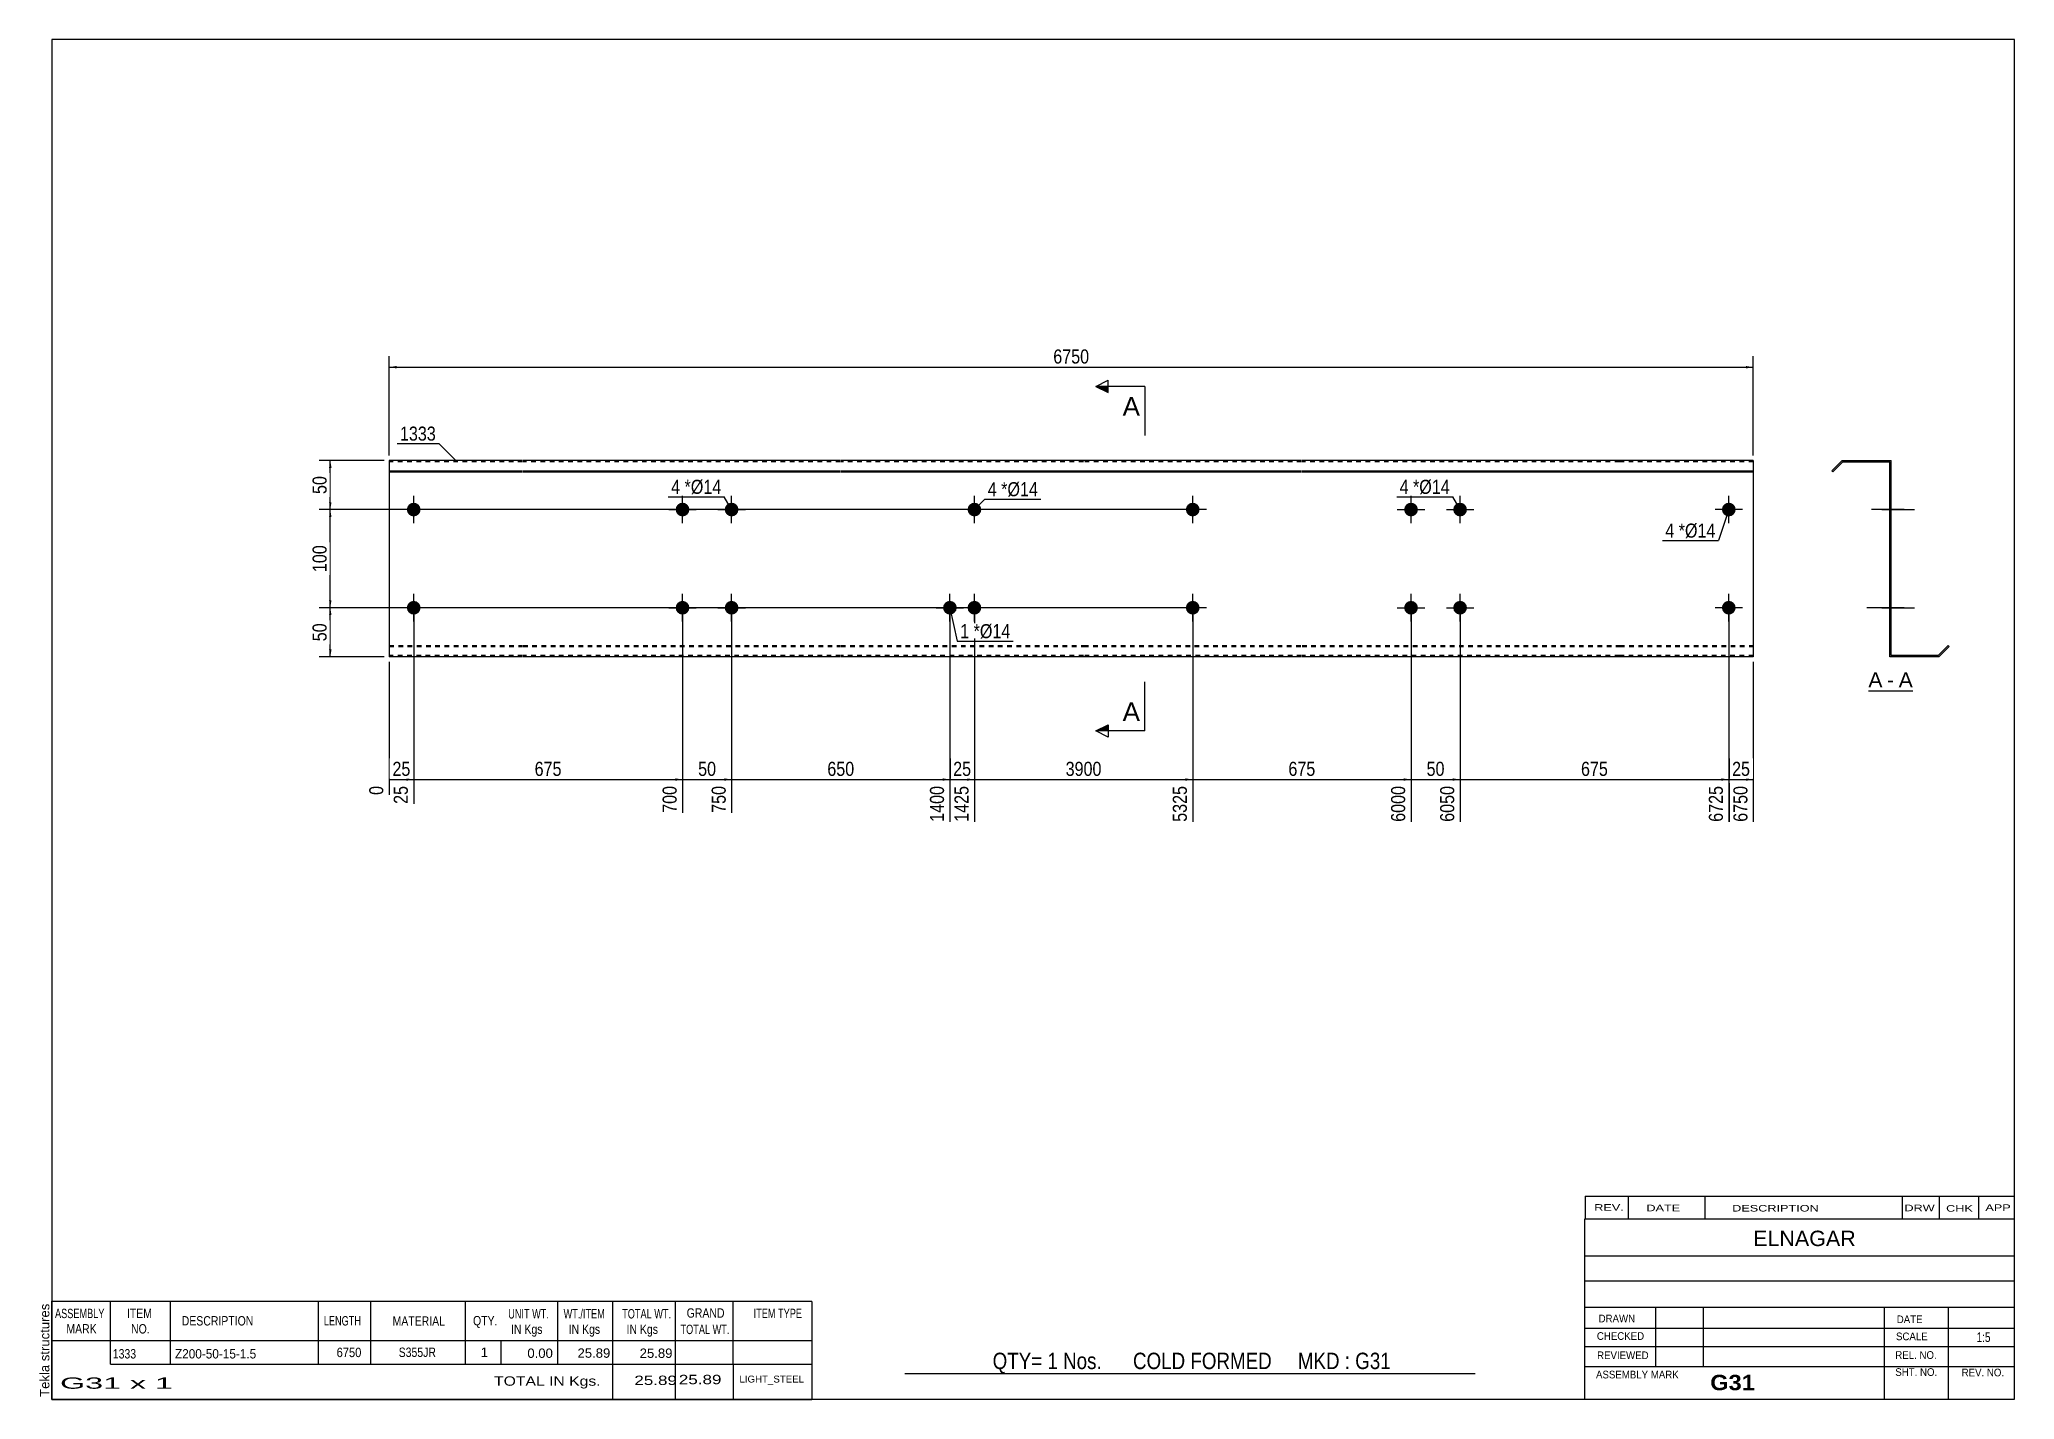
# Model space of a CAD drawing. Header units: millimetres. Extents: x -71 to 331, y -171 to 106.
import ezdxf

# ---------------------------------------------------------------- set-up
doc = ezdxf.new("R2010")
doc.units = ezdxf.units.MM
doc.linetypes.add('DXK_LINE_DOT1', pattern=[1.8814, 0.9407, -0.9407])
doc.styles.add('Arial', font='ARIAL.TTF', dxfattribs={"height": 0.2})
doc.styles.add('Arial Bold', font='ARIALBD.TTF', dxfattribs={"height": 0.2})
doc.styles.add('Arial Narrow', font='ARIALN.TTF', dxfattribs={"height": 0.2})

# ---------------------------------------------------------------- blocks, each defined once
blk = doc.blocks.new('Unknown-629089630-1647')
at = {"color": 5, "linetype": 'Continuous'}
for p, q in [((331.25, 105.75), (-68.75, 105.75)), ((-68.75, 105.75), (-68.75, -171.25)), ((331.25, -171.25), (331.25, 105.75)), ((-68.75, -171.25), (331.25, -171.25))]:
    blk.add_line(p, q, dxfattribs=at)
at = {"color": 174, "linetype": 'Continuous', "style": 'Arial'}
blk.add_text('Tekla structures', height=1.9102, rotation=90, dxfattribs=at).set_placement((-69.25, -170.75))
blk = doc.blocks.new('Unknown-629089630-12 - 1230')
at = {"color": 7, "linetype": 'Continuous'}
blk.add_line((301.48, -26.95), (310.51, -26.95), dxfattribs=at)
at = {"color": 0, "linetype": 'Continuous'}
blk.add_wipeout([(304.32, -26.2), (304.32, -23), (301.48, -23), (301.48, -26.2)], dxfattribs=at)
blk.add_wipeout([(306.7, -26.2), (306.7, -23), (305.28, -23), (305.28, -26.2)], dxfattribs=at)
at = {"color": 96, "linetype": 'Continuous', "style": 'Arial'}
blk.add_text('A', height=3.06, dxfattribs=at).set_placement((301.48, -26.2))
at = {"color": 0, "linetype": 'Continuous'}
blk.add_wipeout([(310.51, -26.2), (310.51, -23), (307.66, -23), (307.66, -26.2)], dxfattribs=at)
at = {"color": 96, "linetype": 'Continuous', "style": 'Arial'}
for s, p in [('A', (307.66, -26.2)), ('-', (305.28, -26.2))]:
    blk.add_text(s, height=3.06, dxfattribs=at).set_placement(p)
blk = doc.blocks.new('Bolt-629089630-1223 - 1203')
at = {"linetype": 'Continuous'}
for points in [[(58.39, 10, -1), (61.19, 10, -1)], [(68.39, 10, -1), (71.19, 10, -1)], [(58.39, -10, -1), (61.19, -10, -1)], [(68.39, -10, -1), (71.19, -10, -1)]]:
    blk.add_hatch(color=3, dxfattribs=at).paths.add_polyline_path(points)
at = {"color": 3, "linetype": 'Continuous'}
for p, q in [((59.79, 7.2), (59.79, 12.8)), ((69.79, 7.2), (69.79, 12.8)), ((56.99, 10), (62.59, 10)), ((66.99, 10), (72.59, 10)), ((59.79, -12.8), (59.79, -7.2)), ((69.79, -12.8), (69.79, -7.2)), ((56.99, -10), (62.59, -10)), ((66.99, -10), (72.59, -10))]:
    blk.add_line(p, q, dxfattribs=at)
blk = doc.blocks.new('Part-629089630-1218 - 1203')
at = {"color": 2, "linetype": 'Continuous'}
for p, q in [((0, 20), (0, -20)), ((27.19, 20), (0, 20)), ((0, 17.88), (27.19, 17.88)), ((0, 17.67), (27.19, 17.67)), ((91.99, 20), (27.29, 20)), ((27.29, 17.88), (91.99, 17.88)), ((27.29, 17.67), (91.99, 17.67)), ((141.48, 20), (92.09, 20)), ((92.09, 17.88), (141.48, 17.88)), ((92.09, 17.67), (141.48, 17.67)), ((185.96, 20), (141.58, 20)), ((141.58, 17.88), (185.96, 17.88)), ((141.58, 17.67), (185.96, 17.67)), ((250.73, 20), (186.06, 20)), ((186.06, 17.88), (250.73, 17.88)), ((186.06, 17.67), (250.73, 17.67)), ((278.02, 20), (250.83, 20)), ((250.83, 17.88), (278.02, 17.88)), ((250.83, 17.67), (278.02, 17.67)), ((278.02, 20), (278.02, -20)), ((27.19, -20), (0, -20)), ((91.99, -20), (27.29, -20)), ((141.48, -20), (92.09, -20)), ((185.96, -20), (141.58, -20)), ((250.73, -20), (186.06, -20)), ((278.02, -20), (250.83, -20))]:
    blk.add_line(p, q, dxfattribs=at)
at = {"color": 7, "linetype": 'DXK_LINE_DOT1'}
for p, q in [((27.19, 19.7), (0, 19.7)), ((91.99, 19.7), (27.29, 19.7)), ((141.48, 19.7), (92.09, 19.7)), ((185.96, 19.7), (141.58, 19.7)), ((250.73, 19.7), (186.06, 19.7)), ((278.02, 19.7), (250.83, 19.7)), ((0, -17.67), (27.19, -17.67)), ((0, -17.88), (27.19, -17.88)), ((27.19, -19.7), (0, -19.7)), ((27.29, -17.67), (91.99, -17.67)), ((27.29, -17.88), (91.99, -17.88)), ((91.99, -19.7), (27.29, -19.7)), ((92.09, -17.67), (141.48, -17.67)), ((92.09, -17.88), (141.48, -17.88)), ((141.48, -19.7), (92.09, -19.7)), ((141.58, -17.67), (185.96, -17.67)), ((141.58, -17.88), (185.96, -17.88)), ((185.96, -19.7), (141.58, -19.7)), ((186.06, -17.67), (250.73, -17.67)), ((186.06, -17.88), (250.73, -17.88)), ((250.73, -19.7), (186.06, -19.7)), ((250.83, -17.67), (278.02, -17.67)), ((250.83, -17.88), (278.02, -17.88)), ((278.02, -19.7), (250.83, -19.7))]:
    blk.add_line(p, q, dxfattribs=at)
blk = doc.blocks.new('Bolt-629089630-1219 - 1203')
at = {"linetype": 'Continuous'}
blk.add_hatch(color=3, dxfattribs=at).paths.add_polyline_path([(112.88, -10, -1), (115.68, -10, -1)])
at = {"color": 3, "linetype": 'Continuous'}
for p, q in [((114.28, -12.8), (114.28, -7.2)), ((111.48, -10), (117.08, -10))]:
    blk.add_line(p, q, dxfattribs=at)
blk = doc.blocks.new('Bolt-629089630-1220 - 1203')
at = {"linetype": 'Continuous'}
for points in [[(206.86, 10, -1), (209.66, 10, -1)], [(216.86, 10, -1), (219.66, 10, -1)], [(206.86, -10, -1), (209.66, -10, -1)], [(216.86, -10, -1), (219.66, -10, -1)]]:
    blk.add_hatch(color=3, dxfattribs=at).paths.add_polyline_path(points)
at = {"color": 3, "linetype": 'Continuous'}
for p, q in [((208.26, 7.2), (208.26, 12.8)), ((218.26, 7.2), (218.26, 12.8)), ((205.46, 10), (211.06, 10)), ((215.46, 10), (221.06, 10)), ((208.26, -12.8), (208.26, -7.2)), ((218.26, -12.8), (218.26, -7.2)), ((205.46, -10), (211.06, -10)), ((215.46, -10), (221.06, -10))]:
    blk.add_line(p, q, dxfattribs=at)
blk = doc.blocks.new('Bolt-629089630-1221 - 1203')
at = {"linetype": 'Continuous'}
for points in [[(162.37, 10, -1), (165.17, 10, -1)], [(271.62, 10, -1), (274.42, 10, -1)]]:
    blk.add_hatch(color=3, dxfattribs=at).paths.add_polyline_path(points)
at = {"color": 3, "linetype": 'Continuous'}
for p, q in [((163.77, 7.2), (163.77, 12.8)), ((273.02, 7.2), (273.02, 12.8)), ((166.57, 10), (160.97, 10)), ((275.82, 10), (270.22, 10))]:
    blk.add_line(p, q, dxfattribs=at)
blk = doc.blocks.new('Bolt-629089630-1222 - 1203')
at = {"linetype": 'Continuous'}
for points in [[(162.37, -10, -1), (165.17, -10, -1)], [(271.62, -10, -1), (274.42, -10, -1)]]:
    blk.add_hatch(color=3, dxfattribs=at).paths.add_polyline_path(points)
at = {"color": 3, "linetype": 'Continuous'}
for p, q in [((163.77, -12.8), (163.77, -7.2)), ((273.02, -12.8), (273.02, -7.2)), ((166.57, -10), (160.97, -10)), ((275.82, -10), (270.22, -10))]:
    blk.add_line(p, q, dxfattribs=at)
blk = doc.blocks.new('Bolt-629089630-1224 - 1203')
at = {"linetype": 'Continuous'}
for points in [[(3.6, 10, -1), (6.4, 10, -1)], [(117.88, 10, -1), (120.68, 10, -1)]]:
    blk.add_hatch(color=3, dxfattribs=at).paths.add_polyline_path(points)
at = {"color": 3, "linetype": 'Continuous'}
for p, q in [((5, 7.2), (5, 12.8)), ((119.28, 7.2), (119.28, 12.8)), ((7.8, 10), (2.2, 10)), ((122.08, 10), (116.48, 10))]:
    blk.add_line(p, q, dxfattribs=at)
blk = doc.blocks.new('Bolt-629089630-1225 - 1203')
at = {"linetype": 'Continuous'}
for points in [[(3.6, -10, -1), (6.4, -10, -1)], [(117.88, -10, -1), (120.68, -10, -1)]]:
    blk.add_hatch(color=3, dxfattribs=at).paths.add_polyline_path(points)
at = {"color": 3, "linetype": 'Continuous'}
for p, q in [((5, -12.8), (5, -7.2)), ((119.28, -12.8), (119.28, -7.2)), ((7.8, -10), (2.2, -10)), ((122.08, -10), (116.48, -10))]:
    blk.add_line(p, q, dxfattribs=at)
blk = doc.blocks.new('Part-629089630-1232 - 1230')
at = {"color": 2, "linetype": 'Continuous'}
for p, q in [((296.14, 20), (294.02, 17.88)), ((294.02, 17.88), (294.23, 17.67)), ((294.23, 17.67), (296.27, 19.7)), ((296.14, 20), (306.14, 20)), ((296.27, 19.7), (305.84, 19.7)), ((305.84, -20), (305.84, 19.7)), ((306.14, -19.7), (306.14, 20)), ((315.84, -20), (305.84, -20)), ((315.72, -19.7), (306.14, -19.7)), ((315.72, -19.7), (317.75, -17.67)), ((315.84, -20), (317.96, -17.88)), ((317.96, -17.88), (317.75, -17.67))]:
    blk.add_line(p, q, dxfattribs=at)
blk = doc.blocks.new('Bolt-629089630-1233 - 1230')
at = {"linetype": 'Continuous'}
blk.add_hatch(color=3, dxfattribs=at).paths.add_polyline_path([(305.84, -8.6), (305.84, -11.4), (306.14, -11.4), (306.14, -8.6)])
at = {"color": 3, "linetype": 'Continuous'}
for p, q in [((307.74, -10), (301.14, -10)), ((306.14, -8.6), (305.84, -8.6)), ((306.14, -11.4), (305.84, -11.4))]:
    blk.add_line(p, q, dxfattribs=at)
blk = doc.blocks.new('Bolt-629089630-1234 - 1230')
at = {"linetype": 'Continuous'}
for points in [[(305.84, 11.4), (305.84, 8.6), (306.14, 8.6), (306.14, 11.4)], [(305.84, 11.4), (305.84, 8.6), (306.14, 8.6), (306.14, 11.4)], [(305.84, -8.6), (305.84, -11.4), (306.14, -11.4), (306.14, -8.6)], [(305.84, -8.6), (305.84, -11.4), (306.14, -11.4), (306.14, -8.6)]]:
    blk.add_hatch(color=3, dxfattribs=at).paths.add_polyline_path(points)
at = {"color": 3, "linetype": 'Continuous'}
for p, q in [((308.74, 10), (302.14, 10)), ((308.74, 10), (302.14, 10)), ((306.14, 11.4), (305.84, 11.4)), ((306.14, 11.4), (305.84, 11.4)), ((306.14, 8.6), (305.84, 8.6)), ((306.14, 8.6), (305.84, 8.6)), ((308.74, -10), (302.14, -10)), ((308.74, -10), (302.14, -10)), ((306.14, -8.6), (305.84, -8.6)), ((306.14, -8.6), (305.84, -8.6)), ((306.14, -11.4), (305.84, -11.4)), ((306.14, -11.4), (305.84, -11.4))]:
    blk.add_line(p, q, dxfattribs=at)
blk = doc.blocks.new('Bolt-629089630-1235 - 1230')
at = {"linetype": 'Continuous'}
blk.add_hatch(color=3, dxfattribs=at).paths.add_polyline_path([(305.84, 11.4), (305.84, 8.6), (306.14, 8.6), (306.14, 11.4)])
blk.add_hatch(color=3, dxfattribs=at).paths.add_polyline_path([(305.84, 11.4), (305.84, 8.6), (306.14, 8.6), (306.14, 11.4)])
at = {"color": 3, "linetype": 'Continuous'}
for p, q in [((304.24, 10), (310.84, 10)), ((304.24, 10), (310.84, 10)), ((305.84, 11.4), (306.14, 11.4)), ((305.84, 11.4), (306.14, 11.4)), ((305.84, 8.6), (306.14, 8.6)), ((305.84, 8.6), (306.14, 8.6))]:
    blk.add_line(p, q, dxfattribs=at)
blk = doc.blocks.new('Bolt-629089630-1236 - 1230')
at = {"linetype": 'Continuous'}
blk.add_hatch(color=3, dxfattribs=at).paths.add_polyline_path([(305.84, -8.6), (305.84, -11.4), (306.14, -11.4), (306.14, -8.6)])
blk.add_hatch(color=3, dxfattribs=at).paths.add_polyline_path([(305.84, -8.6), (305.84, -11.4), (306.14, -11.4), (306.14, -8.6)])
at = {"color": 3, "linetype": 'Continuous'}
for p, q in [((304.24, -10), (310.84, -10)), ((304.24, -10), (310.84, -10)), ((305.84, -8.6), (306.14, -8.6)), ((305.84, -8.6), (306.14, -8.6)), ((305.84, -11.4), (306.14, -11.4)), ((305.84, -11.4), (306.14, -11.4))]:
    blk.add_line(p, q, dxfattribs=at)
blk = doc.blocks.new('Bolt-629089630-1237 - 1230')
at = {"linetype": 'Continuous'}
for points in [[(305.84, 11.4), (305.84, 8.6), (306.14, 8.6), (306.14, 11.4)], [(305.84, 11.4), (305.84, 8.6), (306.14, 8.6), (306.14, 11.4)], [(305.84, -8.6), (305.84, -11.4), (306.14, -11.4), (306.14, -8.6)], [(305.84, -8.6), (305.84, -11.4), (306.14, -11.4), (306.14, -8.6)]]:
    blk.add_hatch(color=3, dxfattribs=at).paths.add_polyline_path(points)
at = {"color": 3, "linetype": 'Continuous'}
for p, q in [((308.74, 10), (302.14, 10)), ((308.74, 10), (302.14, 10)), ((306.14, 11.4), (305.84, 11.4)), ((306.14, 11.4), (305.84, 11.4)), ((306.14, 8.6), (305.84, 8.6)), ((306.14, 8.6), (305.84, 8.6)), ((308.74, -10), (302.14, -10)), ((308.74, -10), (302.14, -10)), ((306.14, -8.6), (305.84, -8.6)), ((306.14, -8.6), (305.84, -8.6)), ((306.14, -11.4), (305.84, -11.4)), ((306.14, -11.4), (305.84, -11.4))]:
    blk.add_line(p, q, dxfattribs=at)
blk = doc.blocks.new('Bolt-629089630-1238 - 1230')
at = {"linetype": 'Continuous'}
blk.add_hatch(color=3, dxfattribs=at).paths.add_polyline_path([(305.84, 11.4), (305.84, 8.6), (306.14, 8.6), (306.14, 11.4)])
blk.add_hatch(color=3, dxfattribs=at).paths.add_polyline_path([(305.84, 11.4), (305.84, 8.6), (306.14, 8.6), (306.14, 11.4)])
at = {"color": 3, "linetype": 'Continuous'}
for p, q in [((304.24, 10), (310.84, 10)), ((304.24, 10), (310.84, 10)), ((305.84, 11.4), (306.14, 11.4)), ((305.84, 11.4), (306.14, 11.4)), ((305.84, 8.6), (306.14, 8.6)), ((305.84, 8.6), (306.14, 8.6))]:
    blk.add_line(p, q, dxfattribs=at)
blk = doc.blocks.new('Bolt-629089630-1239 - 1230')
at = {"linetype": 'Continuous'}
blk.add_hatch(color=3, dxfattribs=at).paths.add_polyline_path([(305.84, -8.6), (305.84, -11.4), (306.14, -11.4), (306.14, -8.6)])
blk.add_hatch(color=3, dxfattribs=at).paths.add_polyline_path([(305.84, -8.6), (305.84, -11.4), (306.14, -11.4), (306.14, -8.6)])
at = {"color": 3, "linetype": 'Continuous'}
for p, q in [((304.24, -10), (310.84, -10)), ((304.24, -10), (310.84, -10)), ((305.84, -8.6), (306.14, -8.6)), ((305.84, -8.6), (306.14, -8.6)), ((305.84, -11.4), (306.14, -11.4)), ((305.84, -11.4), (306.14, -11.4))]:
    blk.add_line(p, q, dxfattribs=at)
blk = doc.blocks.new('StraightDimension-629089630-1249 - 1203')
at = {"linetype": 'Continuous'}
blk.add_hatch(color=7, dxfattribs=at).paths.add_polyline_path([(276.52, -44.75), (278.02, -45), (276.52, -45.25)])
at = {"color": 7, "linetype": 'Continuous'}
for p, q in [((273.02, -11), (273.02, -53.61)), ((278.02, -21), (278.02, -53.61)), ((273.02, -45), (278.02, -45))]:
    blk.add_line(p, q, dxfattribs=at)
at = {"color": 0}
blk.add_wipeout([(277.95, -44.85), (277.95, -40.65), (273.09, -40.65), (273.09, -44.85)], dxfattribs=at)
at = {"color": 0, "linetype": 'Continuous'}
blk.add_wipeout([(277.42, -45.7), (273.22, -45.7), (273.22, -54.21), (277.42, -54.21)], dxfattribs=at)
at = {"color": 3, "style": 'Arial Narrow'}
blk.add_text('25', height=2.863, dxfattribs=at).set_placement((273.69, -44.25))
at = {"color": 3, "linetype": 'Continuous', "style": 'Arial Narrow'}
blk.add_text('6750', height=2.863, rotation=90.0002, dxfattribs=at).set_placement((276.82, -53.61))
blk = doc.blocks.new('StraightDimension-629089630-1250 - 1203')
at = {"linetype": 'Continuous'}
blk.add_hatch(color=7, dxfattribs=at).paths.add_polyline_path([(271.52, -44.75), (273.02, -45), (271.52, -45.25)])
at = {"color": 7, "linetype": 'Continuous'}
for p, q in [((218.26, -11), (218.26, -53.61)), ((273.02, -11), (273.02, -53.61)), ((218.26, -45), (273.02, -45))]:
    blk.add_line(p, q, dxfattribs=at)
at = {"color": 0}
blk.add_wipeout([(248.98, -44.85), (248.98, -40.65), (242.3, -40.65), (242.3, -44.85)], dxfattribs=at)
at = {"color": 0, "linetype": 'Continuous'}
blk.add_wipeout([(272.42, -45.7), (268.22, -45.7), (268.22, -54.21), (272.42, -54.21)], dxfattribs=at)
at = {"color": 3, "style": 'Arial Narrow'}
blk.add_text('675', height=2.863, dxfattribs=at).set_placement((242.9, -44.25))
at = {"color": 3, "linetype": 'Continuous', "style": 'Arial Narrow'}
blk.add_text('6725', height=2.863, rotation=90.0002, dxfattribs=at).set_placement((271.82, -53.61))
blk = doc.blocks.new('StraightDimension-629089630-1251 - 1203')
at = {"linetype": 'Continuous'}
blk.add_hatch(color=7, dxfattribs=at).paths.add_polyline_path([(216.76, -44.75), (218.26, -45), (216.76, -45.25)])
at = {"color": 7, "linetype": 'Continuous'}
for p, q in [((208.26, -11), (208.26, -53.61)), ((218.26, -11), (218.26, -53.61)), ((208.26, -45), (218.26, -45))]:
    blk.add_line(p, q, dxfattribs=at)
at = {"color": 0}
blk.add_wipeout([(215.69, -44.85), (215.69, -40.65), (210.83, -40.65), (210.83, -44.85)], dxfattribs=at)
at = {"color": 0, "linetype": 'Continuous'}
blk.add_wipeout([(217.66, -45.7), (213.46, -45.7), (213.46, -54.21), (217.66, -54.21)], dxfattribs=at)
at = {"color": 3, "style": 'Arial Narrow'}
blk.add_text('50', height=2.863, dxfattribs=at).set_placement((211.43, -44.25))
at = {"color": 3, "linetype": 'Continuous', "style": 'Arial Narrow'}
blk.add_text('6050', height=2.863, rotation=90.0002, dxfattribs=at).set_placement((217.06, -53.61))
blk = doc.blocks.new('StraightDimension-629089630-1252 - 1203')
at = {"linetype": 'Continuous'}
blk.add_hatch(color=7, dxfattribs=at).paths.add_polyline_path([(206.76, -44.75), (208.26, -45), (206.76, -45.25)])
at = {"color": 7, "linetype": 'Continuous'}
for p, q in [((163.77, -11), (163.77, -53.61)), ((208.26, -11), (208.26, -53.61)), ((163.77, -45), (208.26, -45))]:
    blk.add_line(p, q, dxfattribs=at)
at = {"color": 0}
blk.add_wipeout([(189.36, -44.85), (189.36, -40.65), (182.67, -40.65), (182.67, -44.85)], dxfattribs=at)
at = {"color": 0, "linetype": 'Continuous'}
blk.add_wipeout([(207.66, -45.7), (203.46, -45.7), (203.46, -54.21), (207.66, -54.21)], dxfattribs=at)
at = {"color": 3, "style": 'Arial Narrow'}
blk.add_text('675', height=2.863, dxfattribs=at).set_placement((183.27, -44.25))
at = {"color": 3, "linetype": 'Continuous', "style": 'Arial Narrow'}
blk.add_text('6000', height=2.863, rotation=90.0002, dxfattribs=at).set_placement((207.06, -53.61))
blk = doc.blocks.new('StraightDimension-629089630-1253 - 1203')
at = {"linetype": 'Continuous'}
blk.add_hatch(color=7, dxfattribs=at).paths.add_polyline_path([(162.27, -44.75), (163.77, -45), (162.27, -45.25)])
at = {"color": 7, "linetype": 'Continuous'}
for p, q in [((119.28, -11), (119.28, -53.61)), ((163.77, -11), (163.77, -53.61)), ((119.28, -45), (163.77, -45))]:
    blk.add_line(p, q, dxfattribs=at)
at = {"color": 0}
blk.add_wipeout([(145.78, -44.85), (145.78, -40.65), (137.27, -40.65), (137.27, -44.85)], dxfattribs=at)
at = {"color": 0, "linetype": 'Continuous'}
blk.add_wipeout([(163.17, -45.7), (158.97, -45.7), (158.97, -54.21), (163.17, -54.21)], dxfattribs=at)
at = {"color": 3, "style": 'Arial Narrow'}
blk.add_text('3900', height=2.863, dxfattribs=at).set_placement((137.87, -44.25))
at = {"color": 3, "linetype": 'Continuous', "style": 'Arial Narrow'}
blk.add_text('5325', height=2.863, rotation=90.0002, dxfattribs=at).set_placement((162.57, -53.61))
blk = doc.blocks.new('StraightDimension-629089630-1254 - 1203')
at = {"linetype": 'Continuous'}
blk.add_hatch(color=7, dxfattribs=at).paths.add_polyline_path([(117.78, -44.75), (119.28, -45), (117.78, -45.25)])
at = {"color": 7, "linetype": 'Continuous'}
for p, q in [((114.28, -11), (114.28, -53.61)), ((119.28, -11), (119.28, -53.61)), ((114.28, -45), (119.28, -45))]:
    blk.add_line(p, q, dxfattribs=at)
at = {"color": 0}
blk.add_wipeout([(119.21, -44.85), (119.21, -40.65), (114.35, -40.65), (114.35, -44.85)], dxfattribs=at)
at = {"color": 0, "linetype": 'Continuous'}
blk.add_wipeout([(118.68, -45.7), (114.48, -45.7), (114.48, -54.21), (118.68, -54.21)], dxfattribs=at)
at = {"color": 3, "style": 'Arial Narrow'}
blk.add_text('25', height=2.863, dxfattribs=at).set_placement((114.95, -44.25))
at = {"color": 3, "linetype": 'Continuous', "style": 'Arial Narrow'}
blk.add_text('1425', height=2.863, rotation=90.0002, dxfattribs=at).set_placement((118.08, -53.61))
blk = doc.blocks.new('StraightDimension-629089630-1255 - 1203')
at = {"linetype": 'Continuous'}
blk.add_hatch(color=7, dxfattribs=at).paths.add_polyline_path([(112.78, -44.75), (114.28, -45), (112.78, -45.25)])
at = {"color": 7, "linetype": 'Continuous'}
for p, q in [((69.79, -11), (69.79, -51.78)), ((114.28, -11), (114.28, -53.61)), ((69.79, -45), (114.28, -45))]:
    blk.add_line(p, q, dxfattribs=at)
at = {"color": 0}
blk.add_wipeout([(95.38, -44.85), (95.38, -40.65), (88.7, -40.65), (88.7, -44.85)], dxfattribs=at)
at = {"color": 0, "linetype": 'Continuous'}
blk.add_wipeout([(113.68, -45.7), (109.48, -45.7), (109.48, -54.21), (113.68, -54.21)], dxfattribs=at)
at = {"color": 3, "style": 'Arial Narrow'}
blk.add_text('650', height=2.863, dxfattribs=at).set_placement((89.3, -44.25))
at = {"color": 3, "linetype": 'Continuous', "style": 'Arial Narrow'}
blk.add_text('1400', height=2.863, rotation=90.0002, dxfattribs=at).set_placement((113.08, -53.61))
blk = doc.blocks.new('StraightDimension-629089630-1256 - 1203')
at = {"linetype": 'Continuous'}
blk.add_hatch(color=7, dxfattribs=at).paths.add_polyline_path([(68.29, -44.75), (69.79, -45), (68.29, -45.25)])
at = {"color": 7, "linetype": 'Continuous'}
for p, q in [((59.79, -11), (59.79, -51.78)), ((69.79, -11), (69.79, -51.78)), ((59.79, -45), (69.79, -45))]:
    blk.add_line(p, q, dxfattribs=at)
at = {"color": 0}
blk.add_wipeout([(67.22, -44.85), (67.22, -40.65), (62.37, -40.65), (62.37, -44.85)], dxfattribs=at)
at = {"color": 0, "linetype": 'Continuous'}
blk.add_wipeout([(69.19, -45.7), (64.99, -45.7), (64.99, -52.38), (69.19, -52.38)], dxfattribs=at)
at = {"color": 3, "style": 'Arial Narrow'}
blk.add_text('50', height=2.863, dxfattribs=at).set_placement((62.97, -44.25))
at = {"color": 3, "linetype": 'Continuous', "style": 'Arial Narrow'}
blk.add_text('750', height=2.863, rotation=90.0002, dxfattribs=at).set_placement((68.59, -51.78))
blk = doc.blocks.new('StraightDimension-629089630-1257 - 1203')
at = {"linetype": 'Continuous'}
blk.add_hatch(color=7, dxfattribs=at).paths.add_polyline_path([(58.29, -44.75), (59.79, -45), (58.29, -45.25)])
at = {"color": 7, "linetype": 'Continuous'}
for p, q in [((5, -11), (5, -49.96)), ((59.79, -11), (59.79, -51.78)), ((5, -45), (59.79, -45))]:
    blk.add_line(p, q, dxfattribs=at)
at = {"color": 0}
blk.add_wipeout([(35.74, -44.85), (35.74, -40.65), (29.05, -40.65), (29.05, -44.85)], dxfattribs=at)
at = {"color": 0, "linetype": 'Continuous'}
blk.add_wipeout([(59.19, -45.7), (54.99, -45.7), (54.99, -52.38), (59.19, -52.38)], dxfattribs=at)
at = {"color": 3, "style": 'Arial Narrow'}
blk.add_text('675', height=2.863, dxfattribs=at).set_placement((29.65, -44.25))
at = {"color": 3, "linetype": 'Continuous', "style": 'Arial Narrow'}
blk.add_text('700', height=2.863, rotation=90.0002, dxfattribs=at).set_placement((58.59, -51.78))
blk = doc.blocks.new('StraightDimension-629089630-1258 - 1203')
at = {"linetype": 'Continuous'}
blk.add_hatch(color=7, dxfattribs=at).paths.add_polyline_path([(3.5, -44.75), (5, -45), (3.5, -45.25)])
at = {"color": 7, "linetype": 'Continuous'}
for p, q in [((5, -11), (5, -49.96)), ((0, -21), (0, -48.13)), ((0, -45), (5, -45))]:
    blk.add_line(p, q, dxfattribs=at)
at = {"color": 0}
blk.add_wipeout([(4.93, -44.85), (4.93, -40.65), (0.07, -40.65), (0.07, -44.85)], dxfattribs=at)
at = {"color": 0, "linetype": 'Continuous'}
blk.add_wipeout([(4.4, -45.7), (0.2, -45.7), (0.2, -50.56), (4.4, -50.56)], dxfattribs=at)
blk.add_wipeout([(-0.6, -45.7), (-4.8, -45.7), (-4.8, -48.73), (-0.6, -48.73)], dxfattribs=at)
at = {"color": 3, "style": 'Arial Narrow'}
blk.add_text('25', height=2.863, dxfattribs=at).set_placement((0.67, -44.25))
at = {"color": 3, "linetype": 'Continuous', "style": 'Arial Narrow'}
for s, height, p in [('0', 2.86, (-1.2, -48.13)), ('25', 2.863, (3.8, -49.96))]:
    blk.add_text(s, height=height, rotation=90.0002, dxfattribs=at).set_placement(p)
blk = doc.blocks.new('StraightDimension-629089630-1298 - 1203')
at = {"linetype": 'Continuous'}
for points in [[(-12.25, 18.5), (-12, 20), (-11.75, 18.5)], [(-11.75, 11.5), (-12, 10), (-12.25, 11.5)]]:
    blk.add_hatch(color=7, dxfattribs=at).paths.add_polyline_path(points)
at = {"color": 7, "linetype": 'Continuous'}
for p, q in [((-1, 20), (-14.25, 20)), ((-12, 10), (-12, 20)), ((162.77, 10), (-14.25, 10))]:
    blk.add_line(p, q, dxfattribs=at)
at = {"color": 0}
blk.add_wipeout([(-12.15, 17.43), (-16.35, 17.43), (-16.35, 12.57), (-12.15, 12.57)], dxfattribs=at)
at = {"color": 3, "style": 'Arial Narrow'}
blk.add_text('50', height=2.863, rotation=90.0002, dxfattribs=at).set_placement((-12.75, 13.17))
blk = doc.blocks.new('StraightDimension-629089630-1299 - 1203')
at = {"linetype": 'Continuous'}
for points in [[(-12.25, 8.5), (-12, 10), (-11.75, 8.5)], [(-11.75, -8.5), (-12, -10), (-12.25, -8.5)]]:
    blk.add_hatch(color=7, dxfattribs=at).paths.add_polyline_path(points)
at = {"color": 7, "linetype": 'Continuous'}
for p, q in [((162.77, 10), (-14.25, 10)), ((-12, -10), (-12, 10)), ((162.77, -10), (-14.25, -10))]:
    blk.add_line(p, q, dxfattribs=at)
at = {"color": 0}
blk.add_wipeout([(-12.15, 3.34), (-16.35, 3.34), (-16.35, -3.34), (-12.15, -3.34)], dxfattribs=at)
at = {"color": 3, "style": 'Arial Narrow'}
blk.add_text('100', height=2.863, rotation=90.0002, dxfattribs=at).set_placement((-12.75, -2.74))
blk = doc.blocks.new('StraightDimension-629089630-1300 - 1203')
at = {"linetype": 'Continuous'}
for points in [[(-12.25, -11.5), (-12, -10), (-11.75, -11.5)], [(-11.75, -18.5), (-12, -20), (-12.25, -18.5)]]:
    blk.add_hatch(color=7, dxfattribs=at).paths.add_polyline_path(points)
at = {"color": 7, "linetype": 'Continuous'}
for p, q in [((162.77, -10), (-14.25, -10)), ((-12, -20), (-12, -10)), ((-1, -20), (-14.25, -20))]:
    blk.add_line(p, q, dxfattribs=at)
at = {"color": 0}
blk.add_wipeout([(-12.15, -12.57), (-16.35, -12.57), (-16.35, -17.43), (-12.15, -17.43)], dxfattribs=at)
at = {"color": 3, "style": 'Arial Narrow'}
blk.add_text('50', height=2.863, rotation=90.0002, dxfattribs=at).set_placement((-12.75, -16.83))
blk = doc.blocks.new('StraightDimension-629089630-1320 - 1203')
at = {"linetype": 'Continuous'}
for points in [[(1.5, 38.75), (0, 39), (1.5, 39.25)], [(276.52, 39.25), (278.02, 39), (276.52, 38.75)]]:
    blk.add_hatch(color=7, dxfattribs=at).paths.add_polyline_path(points)
at = {"color": 7, "linetype": 'Continuous'}
for p, q in [((0, 21), (0, 41.25)), ((278.02, 21), (278.02, 41.25)), ((0, 39), (278.02, 39))]:
    blk.add_line(p, q, dxfattribs=at)
at = {"color": 0}
blk.add_wipeout([(143.27, 39.15), (143.27, 43.35), (134.75, 43.35), (134.75, 39.15)], dxfattribs=at)
at = {"color": 3, "style": 'Arial Narrow'}
blk.add_text('6750', height=2.863, dxfattribs=at).set_placement((135.35, 39.75))
blk = doc.blocks.new('CBS_NAME_BLOG-629089630-1671')
at = {"color": 7, "linetype": 'Continuous'}
for p, q in [((243.66, -134.5), (331.18, -134.5)), ((243.66, -171.21), (243.66, -134.5)), ((243.66, -142.04), (331.18, -142.04)), ((243.73, -147.09), (331.25, -147.09)), ((243.66, -152.46), (331.18, -152.46)), ((258.18, -164.57), (258.18, -152.47)), ((267.87, -164.54), (267.87, -152.47)), ((304.78, -171.21), (304.78, -152.48)), ((317.83, -171.21), (317.83, -152.47)), ((243.67, -156.76), (331.25, -156.74)), ((243.66, -160.51), (331.18, -160.51)), ((243.66, -164.55), (331.18, -164.55)), ((243.66, -171.25), (331.25, -171.25))]:
    blk.add_line(p, q, dxfattribs=at)
at = {"color": 3, "linetype": 'Continuous', "style": 'Arial'}
blk.add_text('ELNAGAR', height=3.133, dxfattribs=at).set_placement((277.98, -140.03))
at = {"color": 3, "linetype": 'Continuous'}
for s, height, style, width, p in [('DRAWN', 1.566, 'Arial', 0.9, (246.49, -155.57)), ('DATE', 1.566, 'Arial', 0.9, (307.25, -155.73)), ('CHECKED', 1.566, 'Arial', 0.9, (246.14, -159.14)), ('SCALE', 1.566, 'Arial', 0.9, (307.1, -159.21)), ('1:5', 1.957, 'Arial Narrow', 0.9, (323.55, -159.57)), ('REVIEWED', 1.566, 'Arial', 0.9, (246.18, -163.06)), ('SHT. NO.', 1.566, 'Arial', 0.9, (306.96, -166.48)), ('REL. NO.', 1.566, 'Arial', 0.9, (306.96, -163.01)), ('REV. NO.', 1.566, 'Arial', 0.9, (320.48, -166.57)), ('ASSEMBLY MARK', 1.5663, 'Arial', 0.9, (245.96, -166.99)), ('G31', 3.131, 'Arial Bold', 1.1, (269.24, -169.39))]:
    blk.add_text(s, height=height, dxfattribs=dict(at, style=style, width=width)).set_placement(p)
blk = doc.blocks.new('CBS_BOM-629089630-1669')
at = {"color": 7, "linetype": 'Continuous'}
for p, q in [((-68.78, -159.28), (-68.78, -151.28)), ((-68.78, -151.28), (86.14, -151.28)), ((-56.78, -159.28), (-56.78, -151.28)), ((-44.59, -159.28), (-44.59, -151.28)), ((-14.43, -159.28), (-14.43, -151.28)), ((-3.75, -159.28), (-3.75, -151.28)), ((15.57, -159.28), (15.57, -151.28)), ((34.37, -159.28), (34.37, -151.28)), ((45.58, -159.28), (45.58, -151.28)), ((58.37, -159.28), (58.37, -151.28)), ((70.12, -159.28), (70.12, -151.28)), ((86.14, -151.29), (86.14, -159.27)), ((-68.78, -159.28), (86.14, -159.28)), ((-68.78, -164.08), (-68.78, -159.28)), ((-56.78, -164.08), (-56.78, -159.28)), ((-44.59, -164.08), (-44.59, -159.28)), ((-14.43, -164.08), (-14.43, -159.28)), ((-3.75, -164.08), (-3.75, -159.28)), ((15.57, -164.08), (15.57, -159.28)), ((22.83, -164.08), (22.83, -159.28)), ((34.37, -164.08), (34.37, -159.28)), ((45.58, -164.08), (45.58, -159.28)), ((58.37, -164.08), (58.37, -159.28)), ((70.14, -164.08), (70.14, -159.28)), ((86.14, -159.28), (86.14, -164.08)), ((-68.78, -171.28), (-68.78, -164.1)), ((-56.78, -164.08), (86.14, -164.08)), ((45.58, -171.28), (45.58, -164.1)), ((58.37, -171.28), (58.37, -164.1)), ((70.18, -171.28), (70.18, -164.1)), ((86.14, -164.08), (86.14, -171.28)), ((-68.78, -171.28), (86.14, -171.28))]:
    blk.add_line(p, q, dxfattribs=at)
at = {"color": 3, "linetype": 'Continuous', "style": 'Arial'}
for s, height, width, p in [('ASSEMBLY', 1.91, 0.7, (-68.1, -154.71)), ('ITEM', 1.91, 0.8, (-53.45, -154.71)), ('UNIT WT.', 1.91, 0.7, (24.26, -154.78)), ('WT./ITEM', 1.91, 0.7, (35.55, -154.78)), ('TOTAL WT.', 1.91, 0.7, (47.49, -154.78)), ('GRAND', 1.91, 0.8, (60.64, -154.62)), ('ITEM TYPE', 1.91, 0.7, (74.28, -154.7)), ('MARK', 1.91, 0.8, (-65.78, -157.84)), ('NO.', 1.91, 0.8, (-52.6, -157.84)), ('DESCRIPTION', 1.9102, 0.8, (-42.27, -156.21)), ('LENGTH', 1.91, 0.7, (-13.32, -156.21)), ('MATERIAL', 1.91, 0.8, (0.7, -156.26)), ('QTY.', 1.91, 0.8, (17.09, -156.18)), ('IN Kgs', 1.91, 0.8, (24.84, -157.92)), ('IN Kgs', 1.91, 0.8, (36.59, -157.92)), ('IN Kgs', 1.91, 0.8, (48.38, -157.92)), ('TOTAL WT.', 1.91, 0.7, (59.38, -157.96))]:
    blk.add_text(s, height=height, dxfattribs=dict(at, width=width)).set_placement(p)
at = {"color": 7, "linetype": 'Continuous', "style": 'Arial'}
for s, height, width, p in [('1333', 1.91, 0.8, (-56.32, -162.93)), ('Z200-50-15-1.5', 1.9102, 0.9, (-43.65, -162.93)), ('6750', 1.91, 0.85, (-10.71, -162.65)), ('S355JR', 1.91, 0.8, (1.94, -162.62))]:
    blk.add_text(s, height=height, dxfattribs=dict(at, width=width)).set_placement(p)
for s, p in [('1', (18.66, -162.62)), ('0.00', (28.17, -162.81)), ('25.89', (38.39, -162.78)), ('25.89', (51.06, -162.81))]:
    blk.add_text(s, height=1.91, dxfattribs=at).set_placement(p)
at = {"color": 6, "linetype": 'Continuous', "style": 'Arial'}
for s, height, width, p in [('G31 x 1', 2.292, 2.05, (-67.06, -169.09)), ('TOTAL IN Kgs.', 1.9102, 1.2, (21.38, -168.48)), ('25.89', 1.91, 1.3, (49.97, -168.33)), ('25.89', 1.91, 1.3, (59.04, -168.17))]:
    blk.add_text(s, height=height, dxfattribs=dict(at, width=width)).set_placement(p)
blk.add_text('LIGHT_STEEL', height=1.4135, dxfattribs=at).set_placement((71.39, -167.83))
blk = doc.blocks.new('CBS_CALLOFF-629089630-1670')
at = {"color": 7, "linetype": 'Continuous'}
blk.add_line((105.13, -165.98), (221.36, -166), dxfattribs=at)
at = {"color": 3, "linetype": 'Continuous', "style": 'Arial Narrow'}
blk.add_text('QTY= 1 Nos.      COLD FORMED     MKD : G31', height=3.3405, dxfattribs=at).set_placement((122.99, -165.09))
blk = doc.blocks.new('CBS_REVISION-629089630-1672')
at = {"color": 7, "linetype": 'Continuous'}
for p, q in [((243.74, -129.87), (331.24, -129.87)), ((243.74, -129.87), (243.74, -134.5)), ((252.54, -129.87), (252.54, -134.5)), ((268.13, -129.87), (268.13, -134.44)), ((308.39, -129.87), (308.39, -134.5)), ((315.93, -129.87), (315.93, -134.5)), ((323.88, -129.87), (323.88, -134.5)), ((243.74, -134.5), (331.24, -134.5))]:
    blk.add_line(p, q, dxfattribs=at)
at = {"color": 7, "style": 'Arial Narrow', "width": 1.7}
for s, height, p in [('REV.', 1.326, (245.6, -132.82)), ('DATE', 1.326, (256.23, -132.94)), ('DESCRIPTION', 1.3257, (273.71, -132.99)), ('DRW', 1.326, (308.82, -132.93)), ('CHK', 1.326, (317.31, -133.02)), ('APP', 1.326, (325.31, -132.87))]:
    blk.add_text(s, height=height, dxfattribs=at).set_placement(p)
blk = doc.blocks.new('Mark-629089630-1342 - 1203')
at = {"color": 0}
blk.add_wipeout([(118.21, -16.2), (118.21, -13.2), (116.38, -13.2), (116.38, -16.2)], dxfattribs=at)
blk.add_wipeout([(118.21, -16.2), (118.21, -13.2), (116.38, -13.2), (116.38, -16.2)], dxfattribs=at)
at = {"color": 7, "linetype": 'Continuous'}
blk.add_line((114.28, -10), (115.78, -16.8), dxfattribs=at)
at = {"color": 0}
blk.add_wipeout([(120.39, -16.2), (120.39, -13.2), (119.11, -13.2), (119.11, -16.2)], dxfattribs=at)
blk.add_wipeout([(120.39, -16.2), (120.39, -13.2), (119.11, -13.2), (119.11, -16.2)], dxfattribs=at)
at = {"color": 3, "style": 'Arial Narrow'}
blk.add_text('1', height=2.86, dxfattribs=at).set_placement((116.38, -16.2))
at = {"color": 0}
blk.add_wipeout([(126.6, -16.2), (126.6, -13.2), (120.39, -13.2), (120.39, -16.2)], dxfattribs=at)
blk.add_wipeout([(126.6, -16.2), (126.6, -13.2), (120.39, -13.2), (120.39, -16.2)], dxfattribs=at)
at = {"color": 7, "linetype": 'Continuous'}
blk.add_line((115.78, -16.8), (127.2, -16.8), dxfattribs=at)
at = {"color": 3, "style": 'Arial Narrow'}
for s, height, p in [('*', 2.86, (119.11, -16.2)), ('Ø14', 2.863, (120.39, -16.2))]:
    blk.add_text(s, height=height, dxfattribs=at).set_placement(p)
blk = doc.blocks.new('SectionMark-629089630-1247 - 1203')
at = {"linetype": 'Continuous'}
for points in [[(146.53, 35.1), (146.53, 33.85), (144.03, 35.1)], [(146.53, -33.85), (146.53, -35.1), (144.03, -35.1)]]:
    blk.add_hatch(color=30, dxfattribs=at).paths.add_polyline_path(points)
at = {"color": 30, "linetype": 'Continuous'}
for p, q in [((144.03, 35.1), (146.53, 36.35)), ((146.53, 33.85), (146.53, 36.35)), ((144.03, 35.1), (146.53, 33.85)), ((144.03, -35.1), (146.53, -33.85)), ((146.53, -36.35), (144.03, -35.1)), ((146.53, -33.85), (146.53, -36.35))]:
    blk.add_line(p, q, dxfattribs=at)
at = {"color": 0, "linetype": 'Continuous'}
for points in [[(153.03, 29.1), (153.03, 33.1), (149.47, 33.1), (149.47, 29.1)], [(153.03, -33.1), (153.03, -29.1), (149.47, -29.1), (149.47, -33.1)]]:
    blk.add_wipeout(points, dxfattribs=at)
at = {"color": 30, "linetype": 'Continuous'}
for p, q in [((154.03, 35.1), (144.03, 35.1)), ((154.03, 35.1), (154.03, 25.1)), ((154.03, -35.1), (154.03, -25.1)), ((154.03, -35.1), (144.03, -35.1))]:
    blk.add_line(p, q, dxfattribs=at)
at = {"color": 96, "linetype": 'Continuous', "style": 'Arial'}
for p in [(149.47, 29.1), (149.47, -33.1)]:
    blk.add_text('A', height=3.82, dxfattribs=at).set_placement(p)
blk = doc.blocks.new('Mark-629089630-1323 - 1203')
at = {"color": 0}
blk.add_wipeout([(9.51, 24.04), (9.51, 27.04), (2.2, 27.04), (2.2, 24.04)], dxfattribs=at)
blk.add_wipeout([(9.51, 24.04), (9.51, 27.04), (2.2, 27.04), (2.2, 24.04)], dxfattribs=at)
at = {"color": 7, "linetype": 'Continuous'}
for p in [(1.6, 23.44), (13.65, 19.9)]:
    blk.add_line(p, (10.11, 23.44), dxfattribs=at)
at = {"color": 3, "style": 'Arial Narrow'}
blk.add_text('1333', height=2.863, dxfattribs=at).set_placement((2.2, 24.04))
blk = doc.blocks.new('MarkSet-629089630-1334 - 1203')
at = {"color": 0}
blk.add_wipeout([(261.91, 4.28), (261.91, 7.28), (260.08, 7.28), (260.08, 4.28)], dxfattribs=at)
blk.add_wipeout([(261.91, 4.28), (261.91, 7.28), (260.08, 7.28), (260.08, 4.28)], dxfattribs=at)
blk.add_wipeout([(264.09, 4.28), (264.09, 7.28), (262.81, 7.28), (262.81, 4.28)], dxfattribs=at)
blk.add_wipeout([(264.09, 4.28), (264.09, 7.28), (262.81, 7.28), (262.81, 4.28)], dxfattribs=at)
at = {"color": 3, "style": 'Arial Narrow'}
blk.add_text('4', height=2.86, dxfattribs=at).set_placement((260.08, 4.28))
at = {"color": 0}
blk.add_wipeout([(270.3, 4.28), (270.3, 7.28), (264.09, 7.28), (264.09, 4.28)], dxfattribs=at)
blk.add_wipeout([(270.3, 4.28), (270.3, 7.28), (264.09, 7.28), (264.09, 4.28)], dxfattribs=at)
at = {"color": 7, "linetype": 'Continuous'}
for p in [(273.02, 10), (259.48, 3.68)]:
    blk.add_line(p, (270.9, 3.68), dxfattribs=at)
at = {"color": 3, "style": 'Arial Narrow'}
for s, height, p in [('*', 2.86, (262.81, 4.28)), ('Ø14', 2.863, (264.09, 4.28))]:
    blk.add_text(s, height=height, dxfattribs=at).set_placement(p)
blk = doc.blocks.new('MarkSet-629089630-1339 - 1203')
at = {"color": 0}
blk.add_wipeout([(123.83, 12.72), (123.83, 15.72), (122, 15.72), (122, 12.72)], dxfattribs=at)
blk.add_wipeout([(123.83, 12.72), (123.83, 15.72), (122, 15.72), (122, 12.72)], dxfattribs=at)
at = {"color": 7, "linetype": 'Continuous'}
blk.add_line((119.28, 10), (121.4, 12.12), dxfattribs=at)
at = {"color": 0}
blk.add_wipeout([(126.01, 12.72), (126.01, 15.72), (124.73, 15.72), (124.73, 12.72)], dxfattribs=at)
blk.add_wipeout([(126.01, 12.72), (126.01, 15.72), (124.73, 15.72), (124.73, 12.72)], dxfattribs=at)
at = {"color": 3, "style": 'Arial Narrow'}
blk.add_text('4', height=2.86, dxfattribs=at).set_placement((122, 12.72))
at = {"color": 0}
blk.add_wipeout([(132.22, 12.72), (132.22, 15.72), (126.01, 15.72), (126.01, 12.72)], dxfattribs=at)
blk.add_wipeout([(132.22, 12.72), (132.22, 15.72), (126.01, 15.72), (126.01, 12.72)], dxfattribs=at)
at = {"color": 7, "linetype": 'Continuous'}
blk.add_line((121.4, 12.12), (132.82, 12.12), dxfattribs=at)
at = {"color": 3, "style": 'Arial Narrow'}
for s, height, p in [('*', 2.86, (124.73, 12.72)), ('Ø14', 2.863, (126.01, 12.72))]:
    blk.add_text(s, height=height, dxfattribs=at).set_placement(p)
blk = doc.blocks.new('Mark-629089630-1343 - 1203')
at = {"color": 0}
blk.add_wipeout([(207.77, 13.2), (207.77, 16.2), (205.94, 16.2), (205.94, 13.2)], dxfattribs=at)
blk.add_wipeout([(207.77, 13.2), (207.77, 16.2), (205.94, 16.2), (205.94, 13.2)], dxfattribs=at)
blk.add_wipeout([(209.94, 13.2), (209.94, 16.2), (208.67, 16.2), (208.67, 13.2)], dxfattribs=at)
blk.add_wipeout([(209.94, 13.2), (209.94, 16.2), (208.67, 16.2), (208.67, 13.2)], dxfattribs=at)
at = {"color": 3, "style": 'Arial Narrow'}
blk.add_text('4', height=2.86, dxfattribs=at).set_placement((205.94, 13.2))
at = {"color": 0}
blk.add_wipeout([(216.16, 13.2), (216.16, 16.2), (209.94, 16.2), (209.94, 13.2)], dxfattribs=at)
blk.add_wipeout([(216.16, 13.2), (216.16, 16.2), (209.94, 16.2), (209.94, 13.2)], dxfattribs=at)
at = {"color": 7, "linetype": 'Continuous'}
for p in [(205.34, 12.6), (218.26, 10)]:
    blk.add_line(p, (216.76, 12.6), dxfattribs=at)
at = {"color": 3, "style": 'Arial Narrow'}
for s, height, p in [('Ø14', 2.863, (209.94, 13.2)), ('*', 2.86, (208.67, 13.2))]:
    blk.add_text(s, height=height, dxfattribs=at).set_placement(p)
blk = doc.blocks.new('Mark-629089630-1344 - 1203')
at = {"color": 0}
blk.add_wipeout([(59.3, 13.2), (59.3, 16.2), (57.47, 16.2), (57.47, 13.2)], dxfattribs=at)
blk.add_wipeout([(59.3, 13.2), (59.3, 16.2), (57.47, 16.2), (57.47, 13.2)], dxfattribs=at)
blk.add_wipeout([(61.48, 13.2), (61.48, 16.2), (60.2, 16.2), (60.2, 13.2)], dxfattribs=at)
blk.add_wipeout([(61.48, 13.2), (61.48, 16.2), (60.2, 16.2), (60.2, 13.2)], dxfattribs=at)
at = {"color": 3, "style": 'Arial Narrow'}
blk.add_text('4', height=2.86, dxfattribs=at).set_placement((57.47, 13.2))
at = {"color": 0}
blk.add_wipeout([(67.69, 13.2), (67.69, 16.2), (61.48, 16.2), (61.48, 13.2)], dxfattribs=at)
blk.add_wipeout([(67.69, 13.2), (67.69, 16.2), (61.48, 16.2), (61.48, 13.2)], dxfattribs=at)
at = {"color": 7, "linetype": 'Continuous'}
for p in [(56.87, 12.6), (69.79, 10)]:
    blk.add_line(p, (68.29, 12.6), dxfattribs=at)
at = {"color": 3, "style": 'Arial Narrow'}
for s, height, p in [('Ø14', 2.863, (61.48, 13.2)), ('*', 2.86, (60.2, 13.2))]:
    blk.add_text(s, height=height, dxfattribs=at).set_placement(p)

msp = doc.modelspace()

# ---------------------------------------------------------------- block references
for name in ['Unknown-629089630-1647', 'Part-629089630-1218 - 1203', 'Part-629089630-1232 - 1230', 'Bolt-629089630-1224 - 1203', 'Bolt-629089630-1223 - 1203', 'Bolt-629089630-1221 - 1203', 'Bolt-629089630-1220 - 1203', 'Bolt-629089630-1234 - 1230', 'Bolt-629089630-1237 - 1230', 'Bolt-629089630-1235 - 1230', 'Bolt-629089630-1238 - 1230', 'Bolt-629089630-1225 - 1203', 'Bolt-629089630-1219 - 1203', 'Bolt-629089630-1222 - 1203', 'Bolt-629089630-1233 - 1230', 'Bolt-629089630-1236 - 1230', 'Bolt-629089630-1239 - 1230', 'CBS_REVISION-629089630-1672', 'CBS_NAME_BLOG-629089630-1671', 'CBS_BOM-629089630-1669', 'CBS_CALLOFF-629089630-1670']:
    msp.add_blockref(name, (0, 0))

# ---------------------------------------------------------------- next in the draw order: block references
for name in ['StraightDimension-629089630-1298 - 1203', 'Mark-629089630-1343 - 1203', 'MarkSet-629089630-1334 - 1203', 'StraightDimension-629089630-1249 - 1203', 'Unknown-629089630-12 - 1230']:
    msp.add_blockref(name, (0, 0))

# ---------------------------------------------------------------- next in the draw order: block references
for name in ['StraightDimension-629089630-1320 - 1203', 'StraightDimension-629089630-1250 - 1203']:
    msp.add_blockref(name, (0, 0))

# ---------------------------------------------------------------- next in the draw order: block references
for name in ['Mark-629089630-1323 - 1203', 'StraightDimension-629089630-1251 - 1203']:
    msp.add_blockref(name, (0, 0))

# ---------------------------------------------------------------- next in the draw order: block references
msp.add_blockref('StraightDimension-629089630-1252 - 1203', (0, 0))

# ---------------------------------------------------------------- next in the draw order: block references
msp.add_blockref('StraightDimension-629089630-1253 - 1203', (0, 0))

# ---------------------------------------------------------------- next in the draw order: block references
msp.add_blockref('StraightDimension-629089630-1254 - 1203', (0, 0))

# ---------------------------------------------------------------- next in the draw order: block references
msp.add_blockref('StraightDimension-629089630-1255 - 1203', (0, 0))

# ---------------------------------------------------------------- next in the draw order: block references
msp.add_blockref('StraightDimension-629089630-1256 - 1203', (0, 0))

# ---------------------------------------------------------------- next in the draw order: block references
msp.add_blockref('StraightDimension-629089630-1257 - 1203', (0, 0))

# ---------------------------------------------------------------- next in the draw order: block references
msp.add_blockref('StraightDimension-629089630-1258 - 1203', (0, 0))

# ---------------------------------------------------------------- next in the draw order: block references
msp.add_blockref('StraightDimension-629089630-1299 - 1203', (0, 0))

# ---------------------------------------------------------------- next in the draw order: block references
for name in ['Mark-629089630-1344 - 1203', 'MarkSet-629089630-1339 - 1203', 'StraightDimension-629089630-1300 - 1203']:
    msp.add_blockref(name, (0, 0))

# ---------------------------------------------------------------- next in the draw order: block references
for name in ['SectionMark-629089630-1247 - 1203', 'Mark-629089630-1342 - 1203']:
    msp.add_blockref(name, (0, 0))

doc.saveas('drawing.dxf')
